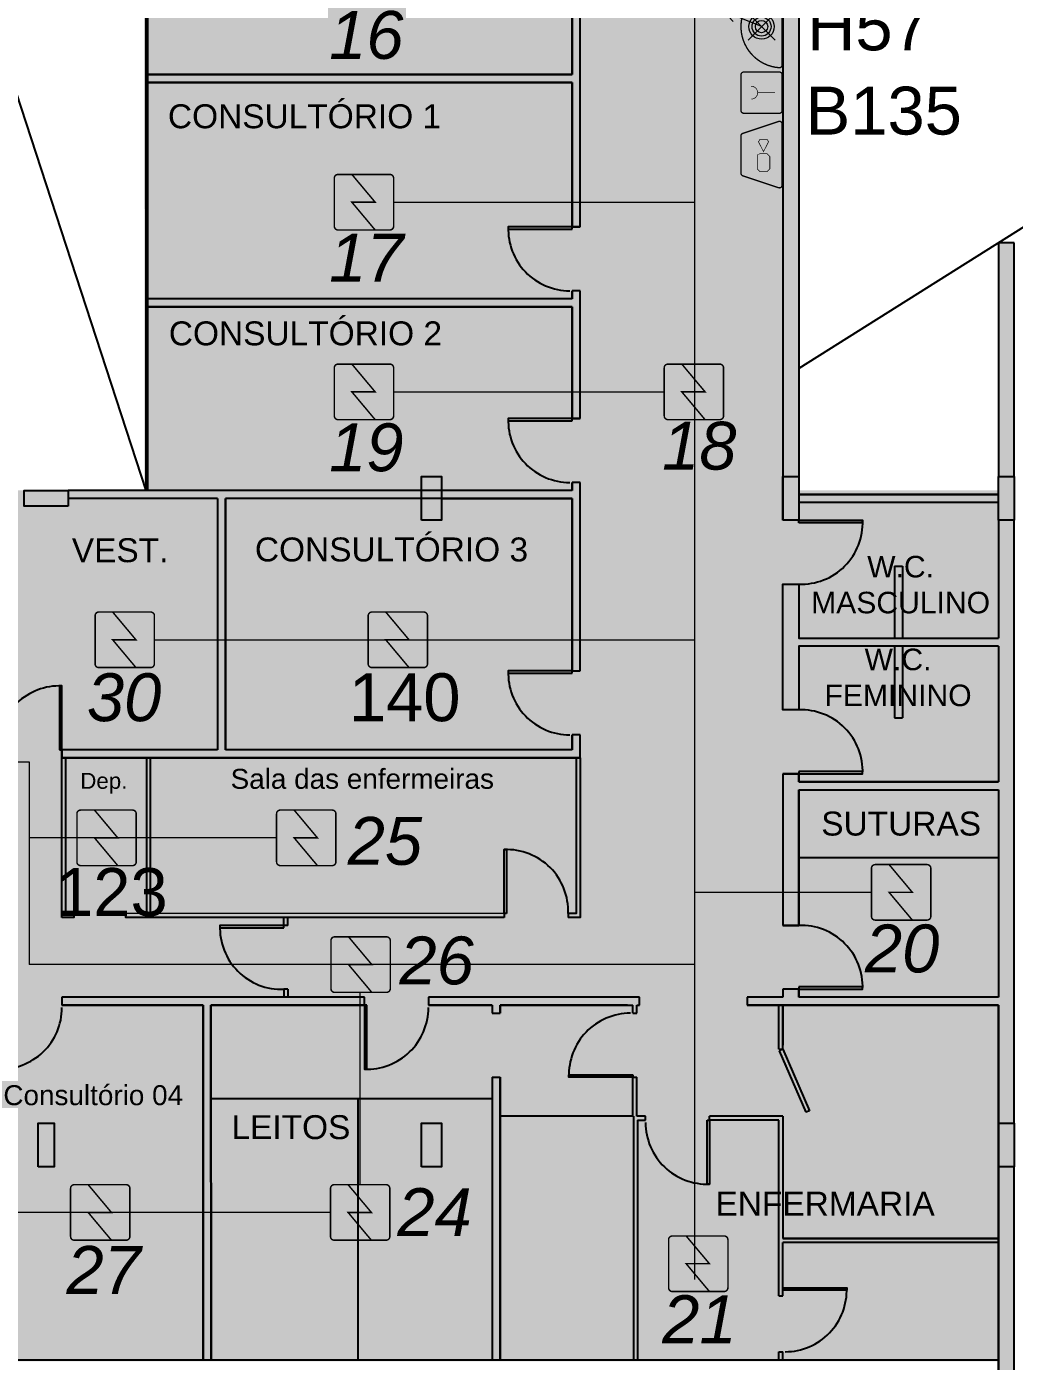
# Model space of a CAD drawing. Header units: metres. Extents: x -331 to 2982, y 362 to 2539.
# Drawn here: x 760.84 to 773.21, y 2152.51 to 2169.23 of the extents above; entities that cross this region are included whole.
import ezdxf

# ---------------------------------------------------------------- set-up
doc = ezdxf.new("R2010")
doc.units = ezdxf.units.M
doc.layers.get('0').update_dxf_attribs({"color": 251})
for name, color, linetype in [('72_EGR_BASE_PRIMITIVE', 7, 'Continuous'), ('ALV', 251, 'Continuous'), ('CX', 251, 'Continuous'), ('Det', 251, 'Continuous'), ('DET. FUMAÇA', 1, 'Continuous'), ('Div', 251, 'Continuous'), ('Est', 251, 'Continuous'), ('Texto_Salas', 251, 'Continuous'), ('vid', 251, 'Continuous')]:
    doc.layers.add(name, color=color, linetype=linetype)
doc.layers.add('_salas', color=251, linetype='Continuous', plot=False)
doc.styles.add('DESTAQUE', font='arial.ttf', dxfattribs={"height": 0.4})
doc.styles.add('X3G_ENTITY_1416C27A', font='arial.ttf', dxfattribs={"height": 0.6})
doc.styles.add('X3G_ENTITY_1416C288', font='arial.ttf', dxfattribs={"height": 0.6})
doc.styles.add('X3G_ENTITY_1416C28E', font='arial.ttf', dxfattribs={"height": 0.6})
doc.styles.add('X3G_ENTITY_1416C291', font='arial.ttf', dxfattribs={"height": 0.6})
doc.styles.add('X3G_ENTITY_1416C297', font='arial.ttf', dxfattribs={"height": 0.6})
doc.styles.add('X3G_ENTITY_1416C29D', font='arial.ttf', dxfattribs={"height": 0.6})
doc.styles.add('X3G_ENTITY_1416C2A0', font='arial.ttf', dxfattribs={"height": 0.6})
doc.styles.add('X3G_ENTITY_1416C2A3', font='arial.ttf', dxfattribs={"height": 0.6})
doc.styles.add('X3G_ENTITY_1416C2A9', font='arial.ttf', dxfattribs={"height": 0.6})
doc.styles.add('X3G_ENTITY_1416C2AC', font='arial.ttf', dxfattribs={"height": 0.6})
doc.styles.add('X3G_ENTITY_1416C2AF', font='arial.ttf', dxfattribs={"height": 0.6})
doc.styles.add('X3G_ENTITY_1416C2CD', font='arial.ttf', dxfattribs={"height": 0.6})
doc.styles.add('X3G_ENTITY_1421DF07', font='arial.ttf', dxfattribs={"height": 0.25})
doc.styles.add('X3G_ENTITY_1421E001', font='arial.ttf', dxfattribs={"height": 0.6})
doc.styles.add('X3G_ENTITY_1421E081', font='arial.ttf', dxfattribs={"height": 0.25})
doc.styles.add('X3G_ENTITY_1421E15E', font='arial.ttf', dxfattribs={"height": 0.2})
doc.styles.add('X3G_ENTITY_1421E208', font='arial.ttf', dxfattribs={"height": 0.6})
doc.styles.add('X3G_ENTITY_1422A7F7', font='arial.ttf', dxfattribs={"height": 0.6})

# ---------------------------------------------------------------- blocks, each defined once
blk = doc.blocks.new('Detector de fumaça')
at = {"layer": 'DET. FUMAÇA', "linetype": 'Continuous', "lineweight": 15, "const_width": 0.01870277497772515}
blk.add_lwpolyline([(774.59948291868, 539.8157648447526), (775.2490596285452, 539.8157648447526, -0.414213562373095), (775.2958165659895, 539.7690079073084), (775.2958165659895, 539.1669315525518, -0.414213562373095), (775.2490596285452, 539.1201746151075), (774.59948291868, 539.1201746151075, -0.414213562373095), (774.5527259812357, 539.1669315525518), (774.5527259812357, 539.7690079073084, -0.414213562373095)], format="xyb", close=True, dxfattribs=at)
blk.add_lwpolyline([(774.7729620717275, 539.8157648447526), (775.0644559117889, 539.46796972993), (774.7729620717275, 539.46796972993), (775.0644559117889, 539.1201746151075)], dxfattribs=at)
blk = doc.blocks.new('WEW')
at = {"color": 1, "lineweight": 0, "true_color": 0xe60000}
for p, q in [((1781.244058351585, 994.0054447120629), (1781.439250093025, 994.4815067582979)), ((1781.439250093025, 994.4815067582979), (1781.307645081665, 994.3597140754018)), ((1781.439250093025, 994.4815067582979), (1781.447474959226, 994.302381974424)), ((1781.074639723589, 994.1748633400589), (1781.413476979581, 993.8360260840664)), ((1781.413476979581, 994.1748633400584), (1781.074639723589, 993.8360260840664))]:
    blk.add_line(p, q, dxfattribs=at)
at = {"color": 1, "true_color": 0xe60000, "const_width": 0.01719509600299768}
for points in [[(1779.259071833538, 993.7473526965271), (1780.02339894841, 993.7473526965271, 0.5119182938526288), (1780.056024349183, 993.7926180221241), (1779.907000183824, 994.239690518202, 0.3228228060550418), (1779.874374783051, 994.2632055766169), (1779.408095998897, 994.2632055766169, 0.3228228060552482), (1779.375470598124, 994.239690518202), (1779.226446432765, 993.7926180221241, 0.5119182938524135)], [(1780.193442345628, 994.2632055766169), (1780.640514841706, 994.2632055766169, -0.414213562373095), (1780.674905033712, 994.2288153846109), (1780.674905033712, 993.781742888533, -0.414213562373095), (1780.640514841706, 993.7473526965271), (1780.193442345628, 993.7473526965271, -0.414213562373095), (1780.159052153622, 993.781742888533), (1780.159052153622, 994.2288153846109, -0.414213562373095)], [(1780.763825455262, 993.7475182720175), (1781.724291247904, 993.7475182720175, 0.4353107658729382), (1781.758593597641, 993.7843649063095, 0.9309493362536452), (1780.729523105524, 993.78436490631, 0.4353107658789753)]]:
    blk.add_lwpolyline(points, format="xyb", close=True, dxfattribs=at)
at = {"color": 1, "true_color": 0xe60000, "const_width": 0.008597548001498838}
for points in [[(1779.462692778066, 994.0599573185639), (1779.617256824809, 994.0599573185641), (1779.651647016815, 994.0255671265581), (1779.651647016814, 993.9361816424857), (1779.617256824808, 993.9017914504798), (1779.462692778067, 993.9017914504798), (1779.428302586061, 993.9361816424857), (1779.42830258606, 994.0255671265579)], [(1779.832264668318, 993.9361816424855), (1779.832264668318, 994.0255671265586), (1779.8016962579, 994.0442011264258), (1779.678836761142, 993.9808743845219), (1779.8016962579, 993.917547642618)]]:
    blk.add_lwpolyline(points, close=True, dxfattribs=at)
for points in [[(1780.336029158255, 994.1350885802071), (1780.338049993509, 994.117166943729), (1780.344365115822, 994.0989928898357), (1780.351185446949, 994.0881389409826), (1780.365331318015, 994.0727414786561), (1780.373162042483, 994.0671882955221), (1780.385539694845, 994.0603730144587), (1780.397159497558, 994.0568391706461), (1780.413073587328, 994.0548198313247), (1780.421409544896, 994.0548198313247), (1780.431261128904, 994.0560819184007), (1780.449861303415, 994.0615455393163), (1780.464482803699, 994.0698767141055), (1780.477493721696, 994.0816463422157), (1780.487704267944, 994.0962795844166), (1780.493996586282, 994.1102881051825), (1780.496860415737, 994.1223690846443), (1780.497607045538, 994.1296433123828), (1780.497793702989, 994.135674088325)], [(1780.416978593668, 993.8365099637556), (1780.416978593668, 994.0545811760148)]]:
    blk.add_lwpolyline(points, dxfattribs=at)
at = {"color": 1, "lineweight": 0, "true_color": 0xe60000}
for radius in [0.15786673427384, 0.1190594061215832, 0.0773527752583614]:
    blk.add_circle((1781.244058351585, 994.0054447120626), radius, dxfattribs=at)

msp = doc.modelspace()

# ---------------------------------------------------------------- hatches: boundary and pattern name
at = {"layer": '_salas', "transparency": 33554559}
h = msp.add_hatch(color=256, dxfattribs=at)
h.dxf.hatch_style = 1
h.paths.add_polyline_path([(762.3090032716004, 2163.421084747843), (757.8490032716004, 2163.421084747843), (757.8490032716004, 2160.546084747843), (754.0790032716004, 2160.546084747843), (754.0790032716004, 2157.071084747842), (752.4790032716005, 2157.071084747842), (752.4790032716005, 2160.521059430916), (752.4790032716005, 2193.246084747842), (746.0590032716004, 2193.246084747842), (746.0590032716004, 2152.511084747842), (757.8490032716004, 2152.511084747842), (773.2090032716005, 2152.511084747842), (773.2090032716005, 2163.421084747843), (770.5090032716007, 2163.421084747843), (770.5090032716007, 2187.721084747443), (762.2989202840486, 2187.721084747781)])
h = msp.add_hatch(color=256, dxfattribs=at)
h.dxf.hatch_style = 1
h.paths.add_polyline_path([(773.2090032716005, 2166.521084747842), (773.0090032716007, 2166.521084747842), (773.0090032716007, 2163.421084747843), (770.5090032716007, 2163.421084747843), (770.5090032716002, 2163.271084747842), (773.0090032716007, 2163.271084747842), (773.0090032716007, 2150.721084747842), (773.2090032716005, 2150.721084747842)])

# ---------------------------------------------------------------- linework, layer by layer
at = {"layer": '72_EGR_BASE_PRIMITIVE', "color": 251, "linetype": 'Continuous', "lineweight": -3, "true_color": 0x5f5f5f}
msp.add_lwpolyline([(762.3350219726562, 2160.071044921875), (762.3350219726562, 2158.12109375), (762.385009765625, 2158.12109375), (762.385009765625, 2160.071044921875)], dxfattribs=at)
at = {"layer": '72_EGR_BASE_PRIMITIVE', "color": 251, "linetype": 'Continuous', "lineweight": -3, "true_color": 0x5f5f5f, "extrusion": (6.124729143728845e-17, -6.123234262925839e-17, -1)}
msp.add_lwpolyline([(-761.3272705078125, 2158.12109375), (-761.42724609375, 2158.12109375), (-761.42724609375, 2158.071044921875), (-761.42724609375, 2158.071044921875), (-761.2772827148438, 2158.071044921875)], dxfattribs=at)
at = {"layer": 'ALV', "color": 251}
for p, q in [((770.3090032717353, 2187.721084747706), (770.3090032717353, 2163.046084747706)), ((770.5090032717351, 2187.521084747706), (770.5090032717351, 2163.046084747706)), ((767.7690032717353, 2166.721084747706), (767.7690032717353, 2171.521084747706)), ((767.6690032717354, 2171.321084747706), (767.6690032717354, 2168.630924223673)), ((767.6690032717354, 2168.630924223673), (762.3490032717352, 2168.630924223673)), ((762.3490032717352, 2168.630924223673), (767.6690032717354, 2168.630924223673)), ((762.3490032717352, 2168.530924223674), (767.6690032717354, 2168.530924223674)), ((767.6690032717354, 2168.530924223674), (762.3490032717352, 2168.530924223674)), ((767.6690032717354, 2168.530924223674), (767.6690032717354, 2166.721084747706)), ((767.6690032717354, 2166.721084747706), (767.7690032717353, 2166.721084747706)), ((767.6690032717354, 2165.821084747706), (762.3490032717352, 2165.821084747706)), ((767.7690032717353, 2165.921084747706), (767.6690032717354, 2165.921084747706)), ((767.6690032717354, 2165.921084747706), (767.6690032717354, 2165.821084747706)), ((767.7690032717353, 2164.319990038218), (767.7690032717353, 2165.921084747706)), ((762.3490032717352, 2165.721084747706), (767.6690032717354, 2165.721084747706)), ((767.6690032717354, 2165.721084747706), (762.3490032717352, 2165.721084747706)), ((767.6690032717354, 2165.721084747706), (767.6690032717354, 2164.319990038218)), ((767.6690032717354, 2164.319990038218), (767.7690032717353, 2164.319990038218)), ((767.7690032717353, 2163.519932104753), (767.6690032717354, 2163.519932104753)), ((767.6690032717354, 2163.519932104753), (767.6690032717354, 2163.419932104753)), ((767.7690032717353, 2163.519932104753), (767.6690032717354, 2163.519932104753)), ((767.6690032717354, 2163.519932104753), (767.6690032717354, 2163.419932104753)), ((767.7690032717353, 2163.219821699976), (767.7690032717353, 2163.519932104753)), ((767.7690032717353, 2163.219821699976), (767.7690032717353, 2163.519932104753)), ((767.6690032717354, 2163.419932104753), (761.3540032717353, 2163.419932104753)), ((763.2269461917701, 2163.319932104752), (761.3540032717353, 2163.319932104752)), ((763.2269461917701, 2163.319932104752), (763.2269461917701, 2160.171084747706)), ((763.2269461917701, 2163.319932104752), (763.2269461917701, 2160.171084747706)), ((763.3269461917705, 2160.171084747706), (763.32694619177, 2163.319932104752)), ((763.32694619177, 2160.171084747706), (763.32694619177, 2163.319932104752)), ((767.6690032717354, 2163.319932104752), (763.32694619177, 2163.319932104752)), ((767.6690032717354, 2163.419932104753), (766.0340032717356, 2163.419932104753)), ((767.6690032717354, 2163.419932104753), (766.0340032717356, 2163.419932104753)), ((766.0340032717356, 2163.319932104752), (767.6690032717354, 2163.319932104752)), ((766.0340032717356, 2163.319932104752), (767.6690032717354, 2163.319932104752)), ((767.6690032717354, 2163.319932104752), (767.6690032717354, 2161.160070870615)), ((767.6690032717354, 2163.319932104752), (767.6690032717354, 2161.160070870615)), ((770.5090032717351, 2163.371084747706), (773.0090032717351, 2163.371084747706)), ((773.0090032717351, 2163.371084747706), (770.5090032717351, 2163.371084747706)), ((767.7690032717353, 2162.419821699976), (767.7690032717353, 2163.219821699976)), ((767.7690032717353, 2162.419821699976), (767.7690032717353, 2163.219821699976)), ((767.7690032717353, 2161.160070870615), (767.7690032717353, 2163.219821699976)), ((770.5090032717351, 2163.271084747706), (773.0090032717351, 2163.271084747706)), ((770.5090032717351, 2163.271084747706), (773.0090032717351, 2163.271084747706)), ((773.0090032717351, 2163.046084747706), (773.0090032717351, 2161.571084747706)), ((773.2090032717358, 2155.496084747706), (773.2090032717358, 2163.046084747706)), ((773.0090032717351, 2161.471084747706), (773.0090032717351, 2159.771084747706)), ((767.6690032717354, 2161.160070870615), (767.7690032717353, 2161.160070870615)), ((767.6690032717354, 2161.160070870615), (767.7690032717353, 2161.160070870615)), ((767.7690032717353, 2160.359006691915), (767.6690032717354, 2160.359006691915)), ((767.6690032717354, 2160.359006691915), (767.6690032717354, 2160.171084747706)), ((767.7690032717353, 2160.359006691915), (767.6690032717354, 2160.359006691915)), ((767.6690032717354, 2160.359006691915), (767.6690032717354, 2160.171084747706)), ((767.7690032717353, 2160.071084747706), (767.7690032717353, 2160.359006691915)), ((767.7690032717353, 2160.071084747706), (767.7690032717353, 2160.359006691915)), ((761.2772887769613, 2160.071084747706), (761.2772887769613, 2160.171084747706)), ((763.2269461917701, 2160.171084747706), (761.2772887769613, 2160.171084747706)), ((761.2772887769613, 2160.171084747706), (761.2772887769613, 2160.071084747706)), ((763.2269461917701, 2160.171084747706), (761.2772887769613, 2160.171084747706)), ((761.2772887769613, 2160.171084747706), (761.2772887769613, 2160.071084747706)), ((767.6690032717354, 2160.171084747706), (763.3269461917705, 2160.171084747706)), ((767.6690032717354, 2160.171084747706), (763.32694619177, 2160.171084747706)), ((761.2772887769613, 2160.071084747706), (767.7690032717353, 2160.071084747706)), ((761.2772887769613, 2160.071084747706), (767.7690032717353, 2160.071084747706)), ((770.3090032717353, 2159.871084747706), (770.5090032717351, 2159.871084747706)), ((770.5090032717351, 2159.871084747706), (770.3090032717353, 2159.871084747706)), ((770.3090032717353, 2159.871084747706), (770.3090032717353, 2157.971084747706)), ((770.5090032717351, 2159.771084747706), (770.5090032717351, 2159.871084747706)), ((770.5090032717351, 2159.771084747706), (773.0090032717351, 2159.771084747706)), ((773.0090032717351, 2159.771084747706), (770.5090032717351, 2159.771084747706)), ((770.5090032717351, 2159.671084747706), (773.0090032717351, 2159.671084747706)), ((770.5090032717351, 2157.971084747706), (770.5090032717351, 2159.671084747706)), ((770.5090032717351, 2159.671084747706), (773.0090032717351, 2159.671084747706)), ((773.0090032717351, 2159.671084747706), (773.0090032717351, 2157.071084747706)), ((770.5090032717351, 2158.821084781986), (773.0090032717351, 2158.821084781986)), ((770.5090032717351, 2157.971084747706), (770.3090032717353, 2157.971084747706)), ((770.3090032717353, 2157.971084747706), (770.5090032717351, 2157.971084747706)), ((770.5090032717351, 2157.171084747706), (770.3090032717353, 2157.171084747706)), ((770.5090032717351, 2157.171084747706), (770.3090032717353, 2157.171084747706)), ((770.3090032717353, 2157.171084747706), (770.3090032717353, 2157.071084747706)), ((770.5090032717351, 2157.071084747706), (770.5090032717351, 2157.171084747706)), ((761.2772887769613, 2157.071084747706), (761.2772887769613, 2156.971084747706)), ((765.0690032717355, 2157.071084747706), (761.2772887769613, 2157.071084747706)), ((761.2772887769613, 2157.071084747706), (761.2772887769613, 2156.971084747706)), ((761.2772887769613, 2156.971084747706), (763.0475016215557, 2156.971084747706)), ((763.0475016215557, 2156.971084747706), (761.2772887769613, 2156.971084747706)), ((763.0475016215557, 2156.971084747706), (763.0475016215557, 2152.531084747706)), ((763.0475016215557, 2152.531084747706), (763.0475016215557, 2156.971084747706)), ((763.1475016215561, 2152.531084747706), (763.1440032717353, 2156.971084747706)), ((763.1440032717353, 2156.971084747706), (765.0690032717355, 2156.971084747706)), ((765.0690032717355, 2156.971084747706), (763.1440032717353, 2156.971084747706)), ((763.1440032717353, 2156.971084747706), (763.1475016215561, 2152.531084747706)), ((765.0690032717355, 2156.971084747706), (765.0690032717355, 2157.071084747706)), ((768.5148964764319, 2157.071084747706), (765.8690032717357, 2157.071084747706)), ((765.8690032717357, 2157.071084747706), (765.8690032717357, 2156.971084747706)), ((765.8690032717357, 2156.971084747706), (766.6690032717358, 2156.971084747706)), ((766.6690032717354, 2156.971084747706), (766.6690032717358, 2156.871084747706)), ((766.6690032717358, 2156.971084747706), (766.6690032717358, 2156.871084747706)), ((766.7690032717353, 2156.971084747706), (766.7690032717353, 2156.871084747706)), ((766.7690032717353, 2156.871084747706), (766.7690032717353, 2156.971084747706)), ((766.7690032717353, 2156.971084747706), (768.4290032717352, 2156.971084747706)), ((768.4290032717352, 2156.871084747706), (768.4290032717352, 2156.971084747706)), ((768.4790032717353, 2156.871084747706), (768.4790032717353, 2156.971084747706)), ((768.4790032717353, 2156.971084747706), (768.5148964764319, 2156.971084747706)), ((768.5148964764319, 2156.971084747706), (768.5148964764319, 2157.071084747706)), ((770.3090032717353, 2157.071084747706), (769.8632155480425, 2157.071084747706)), ((770.3090032717353, 2157.071084747706), (769.8632155480425, 2157.071084747706)), ((769.8632155480425, 2157.071084747706), (769.8632155480425, 2156.971084747706)), ((773.0090032717351, 2156.971084747706), (769.8632155480425, 2156.971084747706)), ((769.8632155480425, 2156.971084747706), (773.0090032717351, 2156.971084747706)), ((770.2590032717351, 2156.421084747706), (770.2590032717351, 2156.971084747706)), ((770.3090032717353, 2156.421084747706), (770.3090032717353, 2156.971084747706)), ((770.3090032717353, 2156.971084747706), (770.3090032717353, 2156.471084747706)), ((773.0090032717351, 2157.071084747706), (770.5090032717351, 2157.071084747706)), ((773.0090032717351, 2157.071084747706), (770.5090032717351, 2157.071084747706)), ((773.0090032717351, 2150.721084747706), (773.0090032717351, 2156.971084747706)), ((773.0090032717351, 2156.971084747706), (773.0090032717351, 2154.946084747706)), ((766.6690032717354, 2156.871084747706), (766.7690032717353, 2156.871084747706)), ((768.4290032717352, 2156.871084747706), (768.4790032717353, 2156.871084747706)), ((770.2590032717351, 2156.421084747706), (770.3090032717353, 2156.421084747706)), ((770.3090032717353, 2156.421084747706), (770.263141379028, 2156.401167750008)), ((766.6690032717358, 2156.071084747706), (766.6690032717358, 2152.531084747706)), ((766.6690032717358, 2156.071084747706), (766.6690032717358, 2152.531084747706)), ((766.6690032717354, 2156.071084747706), (766.7690032717353, 2156.071084747706)), ((766.7690032717353, 2156.071084747706), (766.7690032717353, 2152.531084747706)), ((766.7690032717353, 2152.531084747706), (766.7690032717353, 2156.071084747706)), ((768.4290032717352, 2155.581084747706), (768.4290032717352, 2156.071084747706)), ((768.4290032717352, 2156.071084747706), (768.4790032717353, 2156.071084747706)), ((768.4790032717353, 2155.581084747706), (768.4790032717353, 2156.071084747706)), ((768.4390032717354, 2155.581084747706), (768.4390032717354, 2152.531084747706)), ((768.4890032717356, 2155.581084747706), (768.4790032717353, 2155.581084747706)), ((768.5890032717355, 2155.581084747706), (768.4790032717353, 2155.581084747706)), ((768.4890032717356, 2155.531084747706), (768.4890032717356, 2152.531084747706)), ((768.4890032717356, 2155.531084747706), (768.5890032717355, 2155.531084747706)), ((768.5890032717355, 2155.531084747706), (768.5890032717355, 2155.581084747706)), ((770.3090032717353, 2155.581084747706), (769.3890032717352, 2155.581084747706)), ((769.3890032717352, 2155.531084747706), (769.3890032717352, 2155.581084747706)), ((770.2590032717351, 2155.531084747706), (769.3890032717352, 2155.531084747706)), ((770.2590032717351, 2153.331084747706), (770.2590032717351, 2155.531084747706)), ((770.3090032717353, 2155.581084747706), (770.3090032717353, 2154.051084747706)), ((773.0090032717351, 2154.946084747706), (773.0090032717351, 2150.721084747706)), ((773.2090032717358, 2150.721084747706), (773.2090032717358, 2154.946084747706)), ((770.3090032717353, 2154.051084747706), (773.0090032717351, 2154.051084747706)), ((773.0090032717351, 2154.051084747706), (770.3090032717353, 2154.051084747706)), ((773.0090032717351, 2154.001084747706), (770.3090032717353, 2154.001084747706)), ((770.3090032717353, 2153.331084747706), (770.3090032717353, 2154.001084747706)), ((770.2590032717351, 2153.331084747706), (770.3090032717353, 2153.331084747706)), ((770.2590032717351, 2152.531084747706), (770.2590032717351, 2152.631084747706)), ((770.2590032717351, 2152.631084747706), (770.3090032717353, 2152.631084747706)), ((770.3090032717353, 2152.531084747706), (770.3090032717353, 2152.631084747706))]:
    msp.add_line(p, q, dxfattribs=at)
for points in [[(767.7690032717353, 2166.721084747706), (767.7690032717353, 2171.521084747706)], [(767.6690032717354, 2168.630924223673), (767.6690032717354, 2171.321084747706)], [(767.6690032717354, 2166.721084747706), (767.6690032717354, 2168.530924223674)], [(767.7690032717353, 2168.530924223674), (767.7690032717353, 2168.530924223674)], [(767.7690032717353, 2166.721084747706), (767.6690032717354, 2166.721084747706)], [(767.7690032717353, 2165.921084747706), (767.6690032717354, 2165.921084747706)], [(767.6690032717354, 2165.821084747706), (767.6690032717354, 2165.921084747706)], [(767.7690032717353, 2164.319990038218), (767.7690032717353, 2165.921084747706)], [(767.7690032717353, 2165.821084747706), (767.7690032717353, 2165.821084747706)], [(767.6690032717354, 2164.319990038218), (767.6690032717354, 2165.721084747706)], [(767.7690032717353, 2165.721084747706), (767.7690032717353, 2165.721084747706)], [(767.7690032717353, 2164.319990038218), (767.6690032717354, 2164.319990038218)], [(767.7690032717353, 2163.519932104753), (767.6690032717354, 2163.519932104753)], [(767.6690032717354, 2163.419932104753), (767.6690032717354, 2163.519932104753)], [(767.6690032717354, 2163.496084747706), (767.6690032717354, 2163.496084747706)], [(767.7690032717353, 2163.219821699976), (767.7690032717353, 2163.519932104753)], [(763.2269461917701, 2163.319932104752), (763.2269461917701, 2160.171084747706)], [(763.32694619177, 2163.319932104752), (763.32694619177, 2160.171084747706)], [(767.6690032717354, 2161.159006691915), (767.6690032717354, 2163.319932104752)], [(771.7090032717358, 2162.471084747706), (771.8090032717353, 2162.471084747706)], [(771.7090032717358, 2162.471084747706), (771.7090032717358, 2161.571084747706)], [(771.8090032717353, 2162.471084747706), (771.8090032717353, 2161.571084747706)], [(773.0090032717351, 2161.471084747706), (770.5090032717351, 2161.471084747706), (770.5090032717351, 2160.671084747706), (770.3090032717353, 2160.671084747706), (770.3090032717353, 2162.246084747706), (770.5090032717351, 2162.246084747706), (770.5090032717351, 2161.571084747706), (773.0090032717351, 2161.571084747706)], [(771.7090032717358, 2161.471084747706), (771.7090032717358, 2160.571084747706)], [(771.8090032717353, 2161.471084747706), (771.8090032717353, 2160.571084747706)], [(773.0090032717351, 2161.471084747706), (773.0090032717351, 2159.771084747706)], [(767.6690032717354, 2161.160070870615), (767.7690032717353, 2161.160070870615)], [(771.7090032717358, 2160.571084747706), (771.8090032717353, 2160.571084747706)], [(767.7690032717353, 2160.359006691915), (767.6690032717354, 2160.359006691915)], [(767.6690032717354, 2160.171084747706), (767.6690032717354, 2160.359006691915)], [(767.7690032717353, 2160.071084747706), (767.7690032717353, 2160.359006691915)], [(763.2269461917701, 2160.171084747706), (761.2772887769613, 2160.171084747706)], [(767.6690032717354, 2160.171084747706), (763.32694619177, 2160.171084747706)], [(767.7690032717353, 2160.071084747706), (761.2772887769613, 2160.071084747706)], [(770.3090032717353, 2159.871084747706), (770.3090032717353, 2157.971084747706)], [(770.5090032717351, 2159.871084747706), (770.5090032717351, 2159.771084747706)], [(770.5090032717351, 2159.671084747706), (770.5090032717351, 2157.971084747706)], [(773.0090032717351, 2159.671084747706), (773.0090032717351, 2157.071084747706)], [(770.3090032717353, 2157.171084747706), (770.3090032717353, 2157.071084747706)], [(770.5090032717351, 2157.171084747706), (770.5090032717351, 2157.071084747706)], [(765.0690032717355, 2157.071084747706), (761.2772887769613, 2157.071084747706)], [(765.0690032717355, 2156.971084747706), (765.0690032717355, 2157.071084747706)], [(768.3648964764322, 2157.071084747706), (765.8690032717357, 2157.071084747706)], [(765.8690032717357, 2157.071084747706), (765.8690032717357, 2156.971084747706)], [(766.6690032717354, 2156.971084747706), (765.8690032717357, 2156.971084747706)], [(768.3648964764322, 2156.971084747706), (766.7690032717353, 2156.971084747706)], [(769.8632155480425, 2157.071084747706), (769.8632155480425, 2156.971084747706)], [(770.3090032717353, 2157.071084747706), (770.3090032717353, 2157.071084747706)]]:
    msp.add_lwpolyline(points, dxfattribs=at)
msp.add_lwpolyline([(773.2090032717358, 2166.521084747706), (773.0090032717351, 2166.521084747706), (773.0090032717351, 2163.596084747706), (773.2090032717358, 2163.596084747706)], close=True, dxfattribs=at)
at = {"layer": 'CX', "color": 251, "ltscale": 0.8}
for p, q in [((770.263141379028, 2156.401167750008), (770.5977469403472, 2155.630687952523)), ((770.3090032717353, 2156.421084747706), (770.6436088330545, 2155.65060495022)), ((770.6436088330545, 2155.65060495022), (770.5977469403472, 2155.630687952523))]:
    msp.add_line(p, q, dxfattribs=at)
at = {"layer": 'CX', "color": 251, "ltscale": 8}
for points in [[(767.6690032717358, 2166.691084747707), (767.6690032717358, 2166.721084747706), (766.8690032717357, 2166.721084747706), (766.8690032717357, 2166.691084747707)], [(767.6690032717354, 2164.289932104753), (767.6690032717354, 2164.319932104752), (766.8690032717357, 2164.319932104752), (766.8690032717357, 2164.289932104753)], [(770.5090032717351, 2163.016084747706), (770.5090032717351, 2163.046084747706), (771.3090032717353, 2163.046084747706), (771.3090032717353, 2163.016084747706)], [(767.6690032717354, 2161.129006691915), (767.6690032717354, 2161.159006691915), (766.8690032717357, 2161.159006691915), (766.8690032717357, 2161.129006691915)], [(761.2472887769611, 2160.171084747706), (761.2772887769613, 2160.171084747706), (761.2772887769613, 2160.971084747706), (761.2472887769611, 2160.971084747706)], [(770.5090032717351, 2159.901084747706), (770.5090032717351, 2159.871084747706), (771.3090032717353, 2159.871084747706), (771.3090032717353, 2159.901084747706)], [(766.8490032717352, 2158.121084747706), (766.8190032717355, 2158.121084747706), (766.8190032717355, 2158.921084747706), (766.8490032717352, 2158.921084747706)], [(764.0565032717357, 2157.941084747706), (764.0565032717357, 2157.971084747706), (763.2565032717355, 2157.971084747706), (763.2565032717355, 2157.941084747706)], [(770.5090032717351, 2157.201084747706), (770.5090032717351, 2157.171084747706), (771.3090032717353, 2157.171084747706), (771.3090032717353, 2157.201084747706)], [(765.0990032717352, 2156.971084747706), (765.0690032717355, 2156.971084747706), (765.0690032717355, 2156.171084747706), (765.0990032717352, 2156.171084747706)], [(768.4290032717352, 2156.101084747706), (768.4290032717352, 2156.071084747706), (767.6290032717354, 2156.071084747706), (767.6290032717354, 2156.101084747706)], [(769.3590032717354, 2155.531084747706), (769.3890032717352, 2155.531084747706), (769.3890032717352, 2154.731084747706), (769.3590032717354, 2154.731084747706)], [(770.3090032717353, 2153.401084747706), (770.3090032717353, 2153.431084747706), (771.1090032717354, 2153.431084747706), (771.1090032717354, 2153.401084747706)]]:
    msp.add_lwpolyline(points, close=True, dxfattribs=at)
for centre, radius, start, end in [((767.6390032717356, 2166.691647247706), 0.7705624999999969, 177.8106188163044, 270), ((767.6390032717352, 2164.290494604753), 0.7705624999999969, 177.8106188163044, 270), ((770.5380945150202, 2163.016993504421), 0.7714574593687948, 267.8388947730239, 2.161105226942306), ((767.6390032717352, 2161.129569191915), 0.7705624999999969, 177.8106188163044, 270), ((761.247851276961, 2160.201084747706), 0.7705624999999969, 87.81061881628754, 180), ((770.5380945150198, 2159.900175990991), 0.7714574593688956, 357.8388947730577, 92.1611052269423), ((766.8480945150202, 2158.150175990991), 0.7714574593690178, 357.8388947730584, 92.16110522694103), ((764.0274120284505, 2157.941993504421), 0.7714574593687991, 177.838894773024, 272.1611052269423), ((770.5380945150198, 2157.200175990991), 0.7714574593689127, 357.8388947730584, 92.16110522697606), ((760.506726276961, 2156.941084747706), 0.7705624999999969, 267.8106188162875, 0), ((765.0984407717353, 2156.941084747706), 0.7705624999999969, 267.8106188162875, 0), ((768.3990032717354, 2156.100522247706), 0.7705624999999969, 90, 182.1893811836956), ((769.3595657717353, 2155.501084747706), 0.7705624999999969, 180, 272.1893811837125), ((770.3390032717355, 2153.401647247706), 0.7705624999999969, 270, 2.189381183695575)]:
    msp.add_arc(centre, radius, start, end, dxfattribs=at)
at = {"layer": 'Det', "color": 251}
for p, q in [((754.4540032717357, 2187.521084747706), (762.3290032717357, 2163.419932104753)), ((806.3590032717354, 2187.521084747706), (770.5090032717351, 2164.946871854153))]:
    msp.add_line(p, q, dxfattribs=at)
at = {"layer": 'Div', "color": 150, "linetype": 'Continuous', "lineweight": 0}
for p, q in [((769.2034672249597, 2188.508507707095), (769.2034672249597, 2153.535974428269)), ((765.432638276458, 2167.030483968473), (769.2034672249597, 2167.030483968473)), ((765.432638276458, 2164.654659623381), (768.8231165838688, 2164.654659623381)), ((762.4357992787686, 2161.548921212522), (769.2034672249597, 2161.548921212522)), ((759.3479363180782, 2160.018924811952), (760.8674582891169, 2160.018924811952)), ((760.8674582891169, 2160.018924811952), (760.8674582891169, 2157.480368678321)), ((763.966370144896, 2159.068163810065), (760.8674582891169, 2159.068163810065)), ((771.4197595287558, 2158.385565716949), (769.2034672249597, 2158.385565716949)), ((769.2034672249597, 2157.480368678322), (760.8674582891169, 2157.480368678322)), ((765.0136877514801, 2154.723614873611), (765.0136877514801, 2157.132573563499)), ((764.6421424591033, 2154.375819758789), (759.3998380220387, 2154.375819758789))]:
    msp.add_line(p, q, dxfattribs=at)
at = {"layer": 'Div', "color": 251}
for p, q in [((761.2772887769613, 2158.071084747706), (761.2772887769613, 2160.071084747706)), ((761.327288776961, 2158.121084747706), (761.327288776961, 2160.071084747706)), ((763.1440032717353, 2155.801084747706), (766.6690032717354, 2155.801084747706)), ((764.9840032717354, 2155.801084747706), (764.9840032717354, 2152.531084747706)), ((768.4390032717354, 2155.581084747706), (766.7690032717353, 2155.581084747706))]:
    msp.add_line(p, q, dxfattribs=at)
at = {"layer": 'Div', "lineweight": 0}
for p, q in [((761.2772887769613, 2158.071084747706), (761.2772887769613, 2160.071084747706)), ((761.327288776961, 2158.121084747706), (761.327288776961, 2160.071084747706)), ((766.8190032717355, 2158.121084747706), (762.0772705078125, 2158.121093749793)), ((766.8190032717355, 2158.071084747706), (762.0772705078125, 2158.071044921913)), ((763.1440032717353, 2155.801084747706), (766.6690032717354, 2155.801084747706)), ((764.9840032717354, 2155.801084747706), (764.9840032717354, 2152.531084747706)), ((768.4390032717354, 2155.581084747706), (766.7690032717353, 2155.581084747706))]:
    msp.add_line(p, q, dxfattribs=at)
at = {"layer": 'Div', "lineweight": 0, "ltscale": 0.8}
for p, q in [((766.8190032717355, 2158.121084747706), (766.8190032717355, 2158.071084747706)), ((767.6190032717357, 2158.121084747706), (767.6190032717357, 2158.071084747706))]:
    msp.add_line(p, q, dxfattribs=at)
at = {"layer": 'Div', "color": 251, "ltscale": 0.8}
for p, q in [((766.8190032717355, 2158.121084747706), (766.8190032717355, 2158.071084747706)), ((767.6190032717357, 2158.121084747706), (767.6190032717357, 2158.071084747706))]:
    msp.add_line(p, q, dxfattribs=at)
at = {"layer": 'Div', "lineweight": 0}
for points in [[(767.7690032717353, 2160.071084747706), (767.7690032717353, 2158.071084747706), (767.6190032717357, 2158.071084747706)], [(767.7190032717351, 2160.071084747706), (767.7190032717351, 2158.121084747706), (767.6190032717357, 2158.121084747706)], [(764.0565032717357, 2157.971084747706), (764.0565032717357, 2158.071084747706)], [(764.1065032717358, 2157.971084747706), (764.0565032717357, 2157.971084747706)], [(764.1065032717358, 2157.971084747706), (764.1065032717358, 2158.071084747706)], [(764.1065032717358, 2157.171084747706), (764.0565032717357, 2157.171084747706)], [(764.0565032717357, 2157.171084747706), (764.0565032717357, 2157.071084747706)], [(764.1065032717358, 2157.171084747706), (764.1065032717358, 2157.071084747706)]]:
    msp.add_lwpolyline(points, dxfattribs=at)
at = {"layer": 'Div', "color": 251}
for points in [[(767.7690032717353, 2160.071084747706), (767.7690032717353, 2158.071084747706), (767.6190032717357, 2158.071084747706)], [(767.7190032717351, 2160.071084747706), (767.7190032717351, 2158.121084747706), (767.6190032717357, 2158.121084747706)], [(764.0565032717357, 2157.971084747706), (764.0565032717357, 2158.071084747706)], [(764.1065032717358, 2157.971084747706), (764.0565032717357, 2157.971084747706)], [(764.1065032717358, 2157.971084747706), (764.1065032717358, 2158.071084747706)], [(764.1065032717358, 2157.171084747706), (764.0565032717357, 2157.171084747706)], [(764.0565032717357, 2157.171084747706), (764.0565032717357, 2157.071084747706)], [(764.1065032717358, 2157.171084747706), (764.1065032717358, 2157.071084747706)]]:
    msp.add_lwpolyline(points, dxfattribs=at)
at = {"layer": 'Div', "color": 251, "linetype": 'Continuous', "lineweight": -3, "true_color": 0x5f5f5f}
msp.add_lwpolyline([(766.8190032717355, 2158.071084747706), (762.0772705078125, 2158.071044921875), (762.0772705078125, 2158.12109375)], dxfattribs=at)
at = {"layer": 'Est', "color": 251}
for points in [[(765.7840032717356, 2163.046084747706), (765.7840032717356, 2163.596084747706), (766.0340032717356, 2163.596084747706), (766.0340032717356, 2163.046084747706)], [(770.3090032717353, 2163.046084747706), (770.3090032717353, 2163.596084747706), (770.5090032717351, 2163.596084747706), (770.5090032717351, 2163.046084747706)], [(773.0090032717351, 2163.046084747706), (773.0090032717351, 2163.596084747706), (773.2090032717358, 2163.596084747706), (773.2090032717358, 2163.046084747706)], [(761.3540032717353, 2163.221084747706), (760.8040032717352, 2163.221084747706), (760.8040032717352, 2163.421084747706), (761.3540032717353, 2163.421084747706)], [(760.9790032717353, 2154.946084747706), (760.9790032717353, 2155.496084747706), (761.1790032717352, 2155.496084747706), (761.1790032717352, 2154.946084747706)], [(765.7840032717356, 2154.946084747706), (765.7840032717356, 2155.496084747706), (766.0340032717356, 2155.496084747706), (766.0340032717356, 2154.946084747706)], [(773.0090032717351, 2154.946084747706), (773.0090032717351, 2155.496084747706), (773.2090032717358, 2155.496084747706), (773.2090032717358, 2154.946084747706)]]:
    msp.add_lwpolyline(points, close=True, dxfattribs=at)
at = {"layer": 'vid', "color": 251}
for p, q in [((762.3290032717357, 2178.621084747706), (762.3290032717357, 2163.419932104753)), ((762.3490032717352, 2178.621084747706), (762.3490032717352, 2163.419932104753)), ((746.0890032717355, 2152.531084747706), (773.0090032717351, 2152.531084747706))]:
    msp.add_line(p, q, dxfattribs=at)

# ---------------------------------------------------------------- block references
at = {"lineweight": 0, "rotation": 89.99999999999997}
msp.add_blockref('WEW', (1764.047790527342, 387.9856775666726), dxfattribs=at)
at = {"layer": 'DET. FUMAÇA', "linetype": 'Continuous', "lineweight": 0}
for p in [(-9.863178289531561, 1627.562514238543), (-9.863178289531561, 1625.186689893451), (-5.729609397366744, 1625.186689893451), (-12.8600172872209, 1622.080951482592), (-9.438557566447116, 1622.080951482592), (-13.08769300451195, 1619.600194080135), (-10.58635583633964, 1619.600194080135), (-3.132966452479877, 1618.917595987019), (-9.90502124027796, 1618.012398948392), (-13.16716769601203, 1614.907850028859), (-9.910583522132356, 1614.907850028859), (-5.674883080231552, 1614.265149631603)]:
    msp.add_blockref('Detector de fumaça', p, dxfattribs=at)

# ---------------------------------------------------------------- texts
at = {"layer": 'Div', "color": 96, "linetype": 'Continuous', "lineweight": 0, "true_color": 0x008000, "insert": (770.612046438944, 2169.5329032767), "char_height": 0.6, "width": 13.3188035564217, "attachment_point": 1, "style": 'X3G_ENTITY_1422A7F7'}
msp.add_mtext('H57', dxfattribs=at)
at = {"layer": 'Div', "color": 5, "linetype": 'Continuous', "lineweight": 0, "true_color": 0x0000ff, "char_height": 0.6, "attachment_point": 1}
for s, insert, style in [('{\\fArial|b0|i1|c0|p34;16}', (764.624881859755, 2169.425838027879), 'X3G_ENTITY_1416C2AF'), ('{\\fArial|b0|i1|c0|p34;17}', (764.624881859755, 2166.635988667863), 'X3G_ENTITY_1416C2AC'), ('{\\fArial|b0|i1|c0|p34;19}', (764.624881859755, 2164.260164322771), 'X3G_ENTITY_1416C2A9'), ('{\\fArial|b0|i1|c0|p34;18}', (768.7960006090749, 2164.280513914816), 'X3G_ENTITY_1416C2CD'), ('{\\fArial|b0|i1|c0|p34;30}', (761.5901528236286, 2161.129301832975), 'X3G_ENTITY_1416C2A3'), ('140', (764.8725035498338, 2161.129301832975), 'X3G_ENTITY_1416C2A0'), ('{\\fArial|b0|i1|c0|p34;25}', (764.8577536112407, 2159.330119081132), 'X3G_ENTITY_1416C29D'), ('123', (761.2040148028633, 2158.689849633421), 'X3G_ENTITY_1421E001'), ('{\\fArial|b0|i1|c0|p34;20}', (771.3379496719907, 2157.982551371861), 'X3G_ENTITY_1416C27A'), ('{\\fArial|b0|i1|c0|p34;26}', (765.5055377502033, 2157.832274407472), 'X3G_ENTITY_1416C297'), ('{\\fArial|b0|i1|c0|p34;24}', (765.4794334210997, 2154.679637938879), 'X3G_ENTITY_1416C28E'), ('{\\fArial|b0|i1|c0|p34;27}', (761.3343238120315, 2153.955439181419), 'X3G_ENTITY_1416C291'), ('{\\fArial|b0|i1|c0|p34;21}', (768.7980857958964, 2153.338316808514), 'X3G_ENTITY_1416C288')]:
    msp.add_mtext_dynamic_manual_height_columns(s, width=13.3188035564217, gutter_width=2.5, heights=[0], dxfattribs=dict(at, insert=insert, style=style))
at = {"layer": 'Div', "color": 6, "linetype": 'Continuous', "lineweight": 0, "true_color": 0xff00ff, "insert": (770.5944492496258, 2168.477667750382), "char_height": 0.6, "attachment_point": 1, "style": 'X3G_ENTITY_1421E208'}
msp.add_mtext_dynamic_manual_height_columns('B135', width=13.3188035564217, gutter_width=2.5, heights=[0], dxfattribs=at)
at = {"layer": 'Texto_Salas', "color": 251}
for s, height, style, p in [('CONSULTÓRIO 1', 0.3, 'DESTAQUE', (762.6052238293481, 2167.95672520138)), ('CONSULTÓRIO 2', 0.3, 'DESTAQUE', (762.6164479437072, 2165.237503944781)), ('VEST.', 0.3, 'DESTAQUE', (761.4008796368183, 2162.521345718281)), ('CONSULTÓRIO 3', 0.3, 'DESTAQUE', (763.6945834372452, 2162.530555490765)), ('Dep.', 0.2, 'X3G_ENTITY_1421E15E', (761.507040352878, 2159.682472403875)), ('Sala das enfermeiras', 0.25, 'X3G_ENTITY_1421DF07', (763.390558780939, 2159.682472403875)), ('SUTURAS', 0.3, 'DESTAQUE', (770.7902648146835, 2159.096854351792)), ('Consultório 04', 0.25, 'X3G_ENTITY_1421E081', (760.5435243911512, 2155.719618652127)), ('LEITOS', 0.3, 'DESTAQUE', (763.4008707538541, 2155.294182554204)), ('ENFERMARIA', 0.3, 'DESTAQUE', (769.4647097834605, 2154.336088888943))]:
    msp.add_text(s, height=height, dxfattribs=dict(at, style=style)).set_placement(p)
at = {"layer": 'Texto_Salas', "color": 251, "char_height": 0.27, "width": 2.26260000000002, "attachment_point": 2, "style": 'DESTAQUE'}
for s, insert in [('W.C.\\PMASCULINO', (771.78444912378, 2162.600322766986)), ('W.C.\\PFEMININO', (771.7523577130812, 2161.438171023895))]:
    msp.add_mtext(s, dxfattribs=dict(at, insert=insert))

doc.saveas('drawing.dxf')
